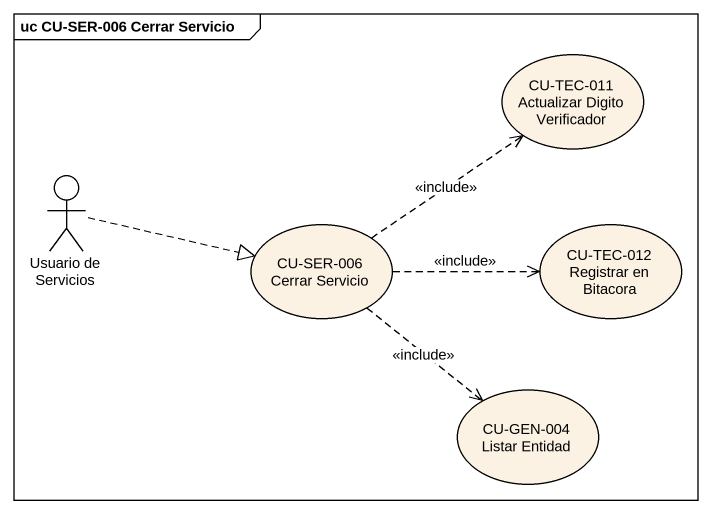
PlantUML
@startuml
mainframe uc CU-SER-006 Cerrar Servicio
usecase "CU-TEC-011 Actualizar Digito Verificador" as CU_TEC_011_Actualizar
actor "Usuario de Servicios" as Usuario_de_Servicios
usecase "CU-SER-006 Cerrar Servicio" as CU_SER_006_Cerrar_Servicio
usecase "CU-TEC-012 Registrar en Bitacora" as CU_TEC_012_Registrar_en
usecase "CU-GEN-004 Listar Entidad" as CU_GEN_004_Listar_Entidad
Usuario_de_Servicios .right.|> CU_SER_006_Cerrar_Servicio
CU_SER_006_Cerrar_Servicio .up.> CU_TEC_011_Actualizar : <<include>>
CU_SER_006_Cerrar_Servicio .right.> CU_TEC_012_Registrar_en : <<include>>
CU_SER_006_Cerrar_Servicio ..> CU_GEN_004_Listar_Entidad : <<include>>
@enduml
